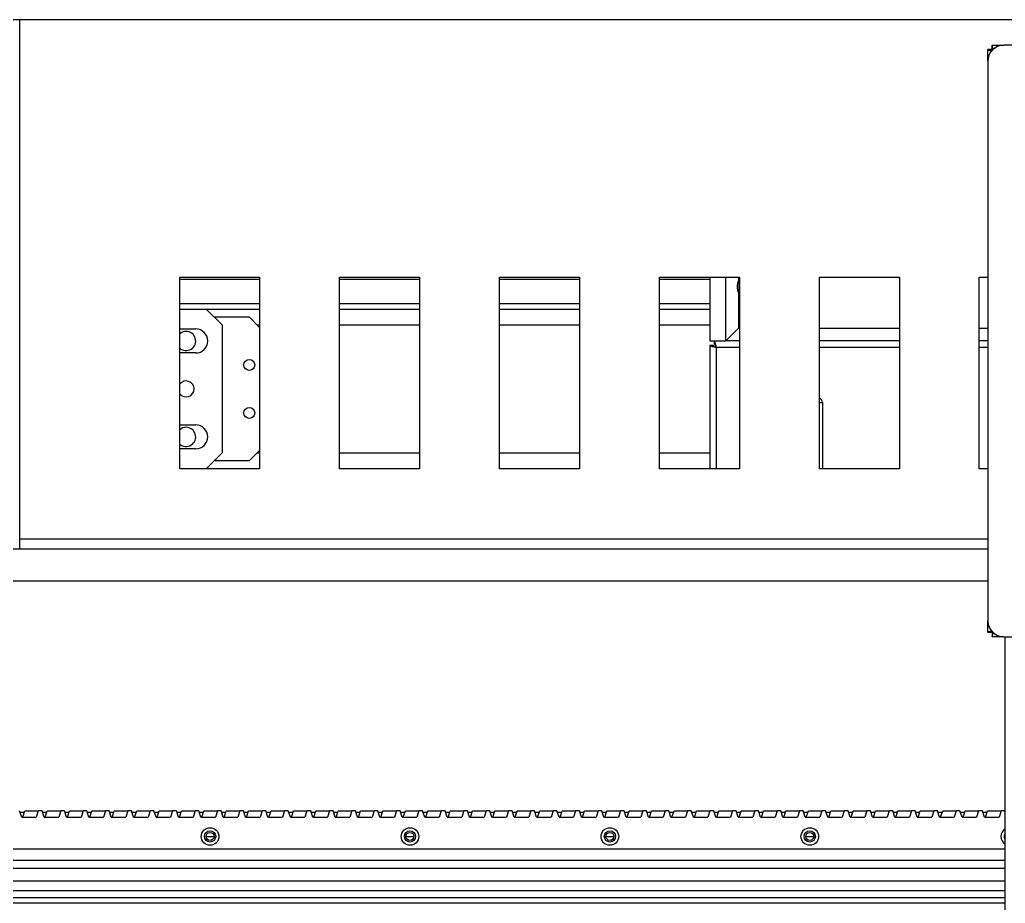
# Model space of a CAD drawing. Header units: millimetres. Extents: x 17243 to 30056, y 9468 to 18529.
# Drawn here: x 21903 to 22519, y 14469 to 15022 of the extents above; entities that cross this region are included whole.
import ezdxf

# ---------------------------------------------------------------- set-up
doc = ezdxf.new("R2010")
doc.units = ezdxf.units.MM
doc.layers.get('0').update_dxf_attribs({"lineweight": 18})

msp = doc.modelspace()

# ---------------------------------------------------------------- linework, layer by layer
at = {"color": 7, "linetype": 'Continuous', "lineweight": 25}
for p, q in [((25968.788, 15021.605), (21449.788, 15021.605)), ((21902.788, 14696.605), (21902.788, 15021.605)), ((22508.034, 14995.605), (22508.034, 15002.897)), ((22510.034, 15002.897), (22508.034, 15002.897)), ((22510.741, 15005.605), (22518.034, 15005.605)), ((22510.741, 15003.605), (22510.741, 15005.605)), ((22870.034, 15005.605), (22518.034, 15005.605)), ((22508.034, 14995.605), (22508.034, 14645.605)), ((22002.788, 14740.605), (22002.788, 14860.605)), ((22002.788, 14860.605), (22052.788, 14860.605)), ((22052.788, 14860.605), (22052.788, 14740.605)), ((22102.788, 14740.605), (22102.788, 14860.605)), ((22102.788, 14860.605), (22152.788, 14860.605)), ((22152.788, 14860.605), (22152.788, 14740.605)), ((22202.788, 14740.605), (22202.788, 14860.605)), ((22202.788, 14860.605), (22252.788, 14860.605)), ((22252.788, 14860.605), (22252.788, 14740.605)), ((22302.788, 14740.605), (22302.788, 14860.605)), ((22302.788, 14860.605), (22352.788, 14860.605)), ((22334.288, 14860.605), (22334.288, 14820.605)), ((22344.288, 14820.605), (22344.288, 14860.605)), ((22352.288, 14860.605), (22352.288, 14858.478)), ((22352.788, 14859.268), (22352.288, 14858.478)), ((22352.788, 14860.605), (22352.788, 14740.605)), ((22402.788, 14740.605), (22402.788, 14860.605)), ((22402.788, 14860.605), (22452.788, 14860.605)), ((22452.788, 14860.605), (22452.788, 14740.605)), ((22502.788, 14740.605), (22502.788, 14860.605)), ((22502.788, 14860.605), (22508.034, 14860.605)), ((22352.288, 14850.732), (22352.288, 14828.605)), ((22352.288, 14850.732), (22352.788, 14849.941)), ((22002.788, 14840.605), (22019.288, 14840.605)), ((22019.288, 14840.605), (22052.788, 14840.605)), ((22019.288, 14840.605), (22029.288, 14830.605)), ((22102.788, 14840.605), (22152.788, 14840.605)), ((22202.788, 14840.605), (22252.788, 14840.605)), ((22302.788, 14840.605), (22334.288, 14840.605)), ((22024.288, 14835.605), (22046.288, 14835.605)), ((22046.288, 14835.605), (22052.788, 14829.105)), ((22002.788, 14828.105), (22012.788, 14828.105)), ((22029.288, 14830.605), (22029.288, 14750.605)), ((22352.288, 14828.605), (22344.288, 14820.605)), ((22352.288, 14828.605), (22352.788, 14828.605)), ((22402.788, 14828.605), (22452.788, 14828.605)), ((22502.788, 14828.605), (22508.034, 14828.605)), ((22334.288, 14820.605), (22344.288, 14820.605)), ((22334.288, 14817.897), (22334.288, 14740.605)), ((22334.288, 14817.897), (22336.288, 14817.897)), ((22336.995, 14820.605), (22336.995, 14818.605)), ((22352.788, 14820.605), (22344.288, 14820.605)), ((22452.788, 14820.605), (22402.788, 14820.605)), ((22508.034, 14820.605), (22502.788, 14820.605)), ((22012.788, 14813.105), (22002.788, 14813.105)), ((22404.638, 14781.888), (22402.788, 14781.888)), ((22404.638, 14782.105), (22404.638, 14781.888)), ((22404.638, 14781.888), (22404.638, 14740.605)), ((22002.788, 14768.105), (22012.788, 14768.105)), ((22012.788, 14753.105), (22002.788, 14753.105)), ((22029.288, 14750.605), (22019.288, 14740.605)), ((22052.788, 14752.105), (22046.288, 14745.605)), ((22046.288, 14745.605), (22024.288, 14745.605)), ((22052.788, 14740.605), (22002.788, 14740.605)), ((22152.788, 14740.605), (22102.788, 14740.605)), ((22252.788, 14740.605), (22202.788, 14740.605)), ((22352.788, 14740.605), (22302.788, 14740.605)), ((22452.788, 14740.605), (22402.788, 14740.605)), ((22508.034, 14740.605), (22502.788, 14740.605)), ((21902.788, 14690.605), (21902.788, 14696.605)), ((21449.788, 14690.605), (22508.034, 14690.605)), ((22508.034, 14638.312), (22508.034, 14645.605)), ((22510.034, 14638.312), (22508.034, 14638.312)), ((22510.741, 14637.605), (22510.741, 14635.605)), ((22518.034, 14635.605), (22510.741, 14635.605)), ((22518.034, 14635.605), (22870.034, 14635.605)), ((22519.036, 14451.105), (22519.036, 14635.605)), ((21903.987, 14522.605), (21902.714, 14526.605)), ((21904.611, 14522.605), (21905.884, 14526.605)), ((21905.884, 14526.605), (21914.384, 14526.605)), ((21914.384, 14526.605), (21913.111, 14522.605)), ((21916.714, 14526.605), (21914.384, 14526.605)), ((21917.987, 14522.605), (21916.714, 14526.605)), ((21918.611, 14522.605), (21919.884, 14526.605)), ((21919.884, 14526.605), (21928.384, 14526.605)), ((21928.384, 14526.605), (21927.111, 14522.605)), ((21930.714, 14526.605), (21928.384, 14526.605)), ((21931.987, 14522.605), (21930.714, 14526.605)), ((21932.611, 14522.605), (21933.884, 14526.605)), ((21933.884, 14526.605), (21942.384, 14526.605)), ((21942.384, 14526.605), (21941.111, 14522.605)), ((21944.714, 14526.605), (21942.384, 14526.605)), ((21945.987, 14522.605), (21944.714, 14526.605)), ((21946.611, 14522.605), (21947.884, 14526.605)), ((21947.884, 14526.605), (21956.384, 14526.605)), ((21956.384, 14526.605), (21955.111, 14522.605)), ((21958.714, 14526.605), (21956.384, 14526.605)), ((21959.987, 14522.605), (21958.714, 14526.605)), ((21960.611, 14522.605), (21961.884, 14526.605)), ((21961.884, 14526.605), (21970.384, 14526.605)), ((21970.384, 14526.605), (21969.111, 14522.605)), ((21972.714, 14526.605), (21970.384, 14526.605)), ((21973.987, 14522.605), (21972.714, 14526.605)), ((21974.611, 14522.605), (21975.884, 14526.605)), ((21975.884, 14526.605), (21984.384, 14526.605)), ((21984.384, 14526.605), (21983.111, 14522.605)), ((21986.714, 14526.605), (21984.384, 14526.605)), ((21987.987, 14522.605), (21986.714, 14526.605)), ((21988.611, 14522.605), (21989.884, 14526.605)), ((21989.884, 14526.605), (21998.384, 14526.605)), ((21998.384, 14526.605), (21997.111, 14522.605)), ((22000.714, 14526.605), (21998.384, 14526.605)), ((22001.987, 14522.605), (22000.714, 14526.605)), ((22002.611, 14522.605), (22003.884, 14526.605)), ((22003.884, 14526.605), (22012.384, 14526.605)), ((22012.384, 14526.605), (22011.111, 14522.605)), ((22014.714, 14526.605), (22012.384, 14526.605)), ((22015.987, 14522.605), (22014.714, 14526.605)), ((22016.611, 14522.605), (22017.884, 14526.605)), ((22017.884, 14526.605), (22026.384, 14526.605)), ((22026.384, 14526.605), (22025.111, 14522.605)), ((22028.714, 14526.605), (22026.384, 14526.605)), ((22029.987, 14522.605), (22028.714, 14526.605)), ((22030.611, 14522.605), (22031.884, 14526.605)), ((22031.884, 14526.605), (22040.384, 14526.605)), ((22040.384, 14526.605), (22039.111, 14522.605)), ((22042.714, 14526.605), (22040.384, 14526.605)), ((22043.987, 14522.605), (22042.714, 14526.605)), ((22044.611, 14522.605), (22045.884, 14526.605)), ((22045.884, 14526.605), (22054.384, 14526.605)), ((22054.384, 14526.605), (22053.111, 14522.605)), ((22056.714, 14526.605), (22054.384, 14526.605)), ((22057.987, 14522.605), (22056.714, 14526.605)), ((22058.611, 14522.605), (22059.884, 14526.605)), ((22059.884, 14526.605), (22068.384, 14526.605)), ((22068.384, 14526.605), (22067.111, 14522.605)), ((22070.714, 14526.605), (22068.384, 14526.605)), ((22071.987, 14522.605), (22070.714, 14526.605)), ((22072.611, 14522.605), (22073.884, 14526.605)), ((22073.884, 14526.605), (22082.384, 14526.605)), ((22082.384, 14526.605), (22081.111, 14522.605)), ((22084.714, 14526.605), (22082.384, 14526.605)), ((22085.987, 14522.605), (22084.714, 14526.605)), ((22086.611, 14522.605), (22087.884, 14526.605)), ((22087.884, 14526.605), (22096.384, 14526.605)), ((22096.384, 14526.605), (22095.111, 14522.605)), ((22098.714, 14526.605), (22096.384, 14526.605)), ((22099.987, 14522.605), (22098.714, 14526.605)), ((22100.611, 14522.605), (22101.884, 14526.605)), ((22101.884, 14526.605), (22110.384, 14526.605)), ((22110.384, 14526.605), (22109.111, 14522.605)), ((22112.714, 14526.605), (22110.384, 14526.605)), ((22113.987, 14522.605), (22112.714, 14526.605)), ((22114.611, 14522.605), (22115.884, 14526.605)), ((22115.884, 14526.605), (22124.384, 14526.605)), ((22124.384, 14526.605), (22123.111, 14522.605)), ((22126.714, 14526.605), (22124.384, 14526.605)), ((22127.987, 14522.605), (22126.714, 14526.605)), ((22128.611, 14522.605), (22129.884, 14526.605)), ((22129.884, 14526.605), (22138.384, 14526.605)), ((22138.384, 14526.605), (22137.111, 14522.605)), ((22140.714, 14526.605), (22138.384, 14526.605)), ((22141.987, 14522.605), (22140.714, 14526.605)), ((22142.611, 14522.605), (22143.884, 14526.605)), ((22143.884, 14526.605), (22152.384, 14526.605)), ((22152.384, 14526.605), (22151.111, 14522.605)), ((22154.714, 14526.605), (22152.384, 14526.605)), ((22155.987, 14522.605), (22154.714, 14526.605)), ((22156.611, 14522.605), (22157.884, 14526.605)), ((22157.884, 14526.605), (22166.384, 14526.605)), ((22166.384, 14526.605), (22165.111, 14522.605)), ((22168.714, 14526.605), (22166.384, 14526.605)), ((22169.987, 14522.605), (22168.714, 14526.605)), ((22170.611, 14522.605), (22171.884, 14526.605)), ((22171.884, 14526.605), (22180.384, 14526.605)), ((22180.384, 14526.605), (22179.111, 14522.605)), ((22182.714, 14526.605), (22180.384, 14526.605)), ((22183.987, 14522.605), (22182.714, 14526.605)), ((22184.611, 14522.605), (22185.884, 14526.605)), ((22185.884, 14526.605), (22194.384, 14526.605)), ((22194.384, 14526.605), (22193.111, 14522.605)), ((22196.714, 14526.605), (22194.384, 14526.605)), ((22197.987, 14522.605), (22196.714, 14526.605)), ((22198.611, 14522.605), (22199.884, 14526.605)), ((22199.884, 14526.605), (22208.384, 14526.605)), ((22208.384, 14526.605), (22207.111, 14522.605)), ((22210.714, 14526.605), (22208.384, 14526.605)), ((22211.987, 14522.605), (22210.714, 14526.605)), ((22212.611, 14522.605), (22213.884, 14526.605)), ((22213.884, 14526.605), (22222.384, 14526.605)), ((22222.384, 14526.605), (22221.111, 14522.605)), ((22224.714, 14526.605), (22222.384, 14526.605)), ((22225.987, 14522.605), (22224.714, 14526.605)), ((22226.611, 14522.605), (22227.884, 14526.605)), ((22227.884, 14526.605), (22236.384, 14526.605)), ((22236.384, 14526.605), (22235.111, 14522.605)), ((22238.714, 14526.605), (22236.384, 14526.605)), ((22239.987, 14522.605), (22238.714, 14526.605)), ((22240.611, 14522.605), (22241.884, 14526.605)), ((22241.884, 14526.605), (22250.384, 14526.605)), ((22250.384, 14526.605), (22249.111, 14522.605)), ((22252.714, 14526.605), (22250.384, 14526.605)), ((22253.987, 14522.605), (22252.714, 14526.605)), ((22254.611, 14522.605), (22255.884, 14526.605)), ((22255.884, 14526.605), (22264.384, 14526.605)), ((22264.384, 14526.605), (22263.111, 14522.605)), ((22266.714, 14526.605), (22264.384, 14526.605)), ((22267.987, 14522.605), (22266.714, 14526.605)), ((22268.611, 14522.605), (22269.884, 14526.605)), ((22269.884, 14526.605), (22278.384, 14526.605)), ((22278.384, 14526.605), (22277.111, 14522.605)), ((22280.714, 14526.605), (22278.384, 14526.605)), ((22281.987, 14522.605), (22280.714, 14526.605)), ((22282.611, 14522.605), (22283.884, 14526.605)), ((22283.884, 14526.605), (22292.384, 14526.605)), ((22292.384, 14526.605), (22291.111, 14522.605)), ((22294.714, 14526.605), (22292.384, 14526.605)), ((22295.987, 14522.605), (22294.714, 14526.605)), ((22296.611, 14522.605), (22297.884, 14526.605)), ((22297.884, 14526.605), (22306.384, 14526.605)), ((22306.384, 14526.605), (22305.111, 14522.605)), ((22308.714, 14526.605), (22306.384, 14526.605)), ((22309.987, 14522.605), (22308.714, 14526.605)), ((22310.611, 14522.605), (22311.884, 14526.605)), ((22311.884, 14526.605), (22320.384, 14526.605)), ((22320.384, 14526.605), (22319.111, 14522.605)), ((22322.714, 14526.605), (22320.384, 14526.605)), ((22323.987, 14522.605), (22322.714, 14526.605)), ((22324.611, 14522.605), (22325.884, 14526.605)), ((22325.884, 14526.605), (22334.384, 14526.605)), ((22334.384, 14526.605), (22333.111, 14522.605)), ((22336.714, 14526.605), (22334.384, 14526.605)), ((22337.987, 14522.605), (22336.714, 14526.605)), ((22338.611, 14522.605), (22339.884, 14526.605)), ((22339.884, 14526.605), (22348.384, 14526.605)), ((22348.384, 14526.605), (22347.111, 14522.605)), ((22350.714, 14526.605), (22348.384, 14526.605)), ((22351.987, 14522.605), (22350.714, 14526.605)), ((22352.611, 14522.605), (22353.884, 14526.605)), ((22353.884, 14526.605), (22362.384, 14526.605)), ((22362.384, 14526.605), (22361.111, 14522.605)), ((22364.714, 14526.605), (22362.384, 14526.605)), ((22365.987, 14522.605), (22364.714, 14526.605)), ((22366.611, 14522.605), (22367.884, 14526.605)), ((22367.884, 14526.605), (22376.384, 14526.605)), ((22376.384, 14526.605), (22375.111, 14522.605)), ((22378.714, 14526.605), (22376.384, 14526.605)), ((22379.987, 14522.605), (22378.714, 14526.605)), ((22380.611, 14522.605), (22381.884, 14526.605)), ((22381.884, 14526.605), (22390.384, 14526.605)), ((22390.384, 14526.605), (22389.111, 14522.605)), ((22392.714, 14526.605), (22390.384, 14526.605)), ((22393.987, 14522.605), (22392.714, 14526.605)), ((22394.611, 14522.605), (22395.884, 14526.605)), ((22395.884, 14526.605), (22404.384, 14526.605)), ((22404.384, 14526.605), (22403.111, 14522.605)), ((22406.714, 14526.605), (22404.384, 14526.605)), ((22407.987, 14522.605), (22406.714, 14526.605)), ((22408.611, 14522.605), (22409.884, 14526.605)), ((22409.884, 14526.605), (22418.384, 14526.605)), ((22418.384, 14526.605), (22417.111, 14522.605)), ((22420.714, 14526.605), (22418.384, 14526.605)), ((22421.987, 14522.605), (22420.714, 14526.605)), ((22422.611, 14522.605), (22423.884, 14526.605)), ((22423.884, 14526.605), (22432.384, 14526.605)), ((22432.384, 14526.605), (22431.111, 14522.605)), ((22434.714, 14526.605), (22432.384, 14526.605)), ((22435.987, 14522.605), (22434.714, 14526.605)), ((22436.611, 14522.605), (22437.884, 14526.605)), ((22437.884, 14526.605), (22446.384, 14526.605)), ((22446.384, 14526.605), (22445.111, 14522.605)), ((22448.714, 14526.605), (22446.384, 14526.605)), ((22449.987, 14522.605), (22448.714, 14526.605)), ((22450.611, 14522.605), (22451.884, 14526.605)), ((22451.884, 14526.605), (22460.384, 14526.605)), ((22460.384, 14526.605), (22459.111, 14522.605)), ((22462.714, 14526.605), (22460.384, 14526.605)), ((22463.987, 14522.605), (22462.714, 14526.605)), ((22464.611, 14522.605), (22465.884, 14526.605)), ((22465.884, 14526.605), (22474.384, 14526.605)), ((22474.384, 14526.605), (22473.111, 14522.605)), ((22476.714, 14526.605), (22474.384, 14526.605)), ((22477.987, 14522.605), (22476.714, 14526.605)), ((22478.611, 14522.605), (22479.884, 14526.605)), ((22479.884, 14526.605), (22488.384, 14526.605)), ((22488.384, 14526.605), (22487.111, 14522.605)), ((22490.714, 14526.605), (22488.384, 14526.605)), ((22491.987, 14522.605), (22490.714, 14526.605)), ((22492.611, 14522.605), (22493.884, 14526.605)), ((22493.884, 14526.605), (22502.384, 14526.605)), ((22502.384, 14526.605), (22501.111, 14522.605)), ((22504.714, 14526.605), (22502.384, 14526.605)), ((22505.987, 14522.605), (22504.714, 14526.605)), ((22506.611, 14522.605), (22507.884, 14526.605)), ((22507.884, 14526.605), (22516.384, 14526.605)), ((22516.384, 14526.605), (22515.111, 14522.605)), ((22518.714, 14526.605), (22516.384, 14526.605)), ((22519.036, 14525.594), (22518.714, 14526.605)), ((21905.565, 14525.605), (21903.032, 14525.605)), ((21903.987, 14522.605), (21913.111, 14522.605)), ((21919.565, 14525.605), (21917.032, 14525.605)), ((21917.987, 14522.605), (21927.111, 14522.605)), ((21933.565, 14525.605), (21931.032, 14525.605)), ((21931.987, 14522.605), (21941.111, 14522.605)), ((21947.565, 14525.605), (21945.032, 14525.605)), ((21945.987, 14522.605), (21955.111, 14522.605)), ((21961.565, 14525.605), (21959.032, 14525.605)), ((21959.987, 14522.605), (21969.111, 14522.605)), ((21975.565, 14525.605), (21973.032, 14525.605)), ((21973.987, 14522.605), (21983.111, 14522.605)), ((21989.565, 14525.605), (21987.032, 14525.605)), ((21987.987, 14522.605), (21997.111, 14522.605)), ((22003.565, 14525.605), (22001.032, 14525.605)), ((22001.987, 14522.605), (22011.111, 14522.605)), ((22017.565, 14525.605), (22015.032, 14525.605)), ((22015.987, 14522.605), (22025.111, 14522.605)), ((22031.565, 14525.605), (22029.032, 14525.605)), ((22029.987, 14522.605), (22039.111, 14522.605)), ((22045.565, 14525.605), (22043.032, 14525.605)), ((22043.987, 14522.605), (22053.111, 14522.605)), ((22059.565, 14525.605), (22057.032, 14525.605)), ((22057.987, 14522.605), (22067.111, 14522.605)), ((22073.565, 14525.605), (22071.032, 14525.605)), ((22071.987, 14522.605), (22081.111, 14522.605)), ((22087.565, 14525.605), (22085.032, 14525.605)), ((22085.987, 14522.605), (22095.111, 14522.605)), ((22101.565, 14525.605), (22099.032, 14525.605)), ((22099.987, 14522.605), (22109.111, 14522.605)), ((22115.565, 14525.605), (22113.032, 14525.605)), ((22113.987, 14522.605), (22123.111, 14522.605)), ((22129.565, 14525.605), (22127.032, 14525.605)), ((22127.987, 14522.605), (22137.111, 14522.605)), ((22143.565, 14525.605), (22141.032, 14525.605)), ((22141.987, 14522.605), (22151.111, 14522.605)), ((22157.565, 14525.605), (22155.032, 14525.605)), ((22155.987, 14522.605), (22165.111, 14522.605)), ((22171.565, 14525.605), (22169.032, 14525.605)), ((22169.987, 14522.605), (22179.111, 14522.605)), ((22185.565, 14525.605), (22183.032, 14525.605)), ((22183.987, 14522.605), (22193.111, 14522.605)), ((22199.565, 14525.605), (22197.032, 14525.605)), ((22197.987, 14522.605), (22207.111, 14522.605)), ((22213.565, 14525.605), (22211.032, 14525.605)), ((22211.987, 14522.605), (22221.111, 14522.605)), ((22227.565, 14525.605), (22225.032, 14525.605)), ((22225.987, 14522.605), (22235.111, 14522.605)), ((22241.565, 14525.605), (22239.032, 14525.605)), ((22239.987, 14522.605), (22249.111, 14522.605)), ((22255.565, 14525.605), (22253.032, 14525.605)), ((22253.987, 14522.605), (22263.111, 14522.605)), ((22269.565, 14525.605), (22267.032, 14525.605)), ((22267.987, 14522.605), (22277.111, 14522.605)), ((22283.565, 14525.605), (22281.032, 14525.605)), ((22281.987, 14522.605), (22291.111, 14522.605)), ((22297.565, 14525.605), (22295.032, 14525.605)), ((22295.987, 14522.605), (22305.111, 14522.605)), ((22311.565, 14525.605), (22309.032, 14525.605)), ((22309.987, 14522.605), (22319.111, 14522.605)), ((22325.565, 14525.605), (22323.032, 14525.605)), ((22323.987, 14522.605), (22333.111, 14522.605)), ((22339.565, 14525.605), (22337.032, 14525.605)), ((22337.987, 14522.605), (22347.111, 14522.605)), ((22353.565, 14525.605), (22351.032, 14525.605)), ((22351.987, 14522.605), (22361.111, 14522.605)), ((22367.565, 14525.605), (22365.032, 14525.605)), ((22365.987, 14522.605), (22375.111, 14522.605)), ((22381.565, 14525.605), (22379.032, 14525.605)), ((22379.987, 14522.605), (22389.111, 14522.605)), ((22395.565, 14525.605), (22393.032, 14525.605)), ((22393.987, 14522.605), (22403.111, 14522.605)), ((22409.565, 14525.605), (22407.032, 14525.605)), ((22407.987, 14522.605), (22417.111, 14522.605)), ((22423.565, 14525.605), (22421.032, 14525.605)), ((22421.987, 14522.605), (22431.111, 14522.605)), ((22437.565, 14525.605), (22435.032, 14525.605)), ((22435.987, 14522.605), (22445.111, 14522.605)), ((22451.565, 14525.605), (22449.032, 14525.605)), ((22449.987, 14522.605), (22459.111, 14522.605)), ((22465.565, 14525.605), (22463.032, 14525.605)), ((22463.987, 14522.605), (22473.111, 14522.605)), ((22479.565, 14525.605), (22477.032, 14525.605)), ((22477.987, 14522.605), (22487.111, 14522.605)), ((22493.565, 14525.605), (22491.032, 14525.605)), ((22491.987, 14522.605), (22501.111, 14522.605)), ((22507.565, 14525.605), (22505.032, 14525.605)), ((22505.987, 14522.605), (22515.111, 14522.605)), ((22519.036, 14525.605), (22519.032, 14525.605)), ((22519.036, 14502.605), (21601.288, 14502.605)), ((22519.036, 14495.605), (21449.788, 14495.605)), ((22519.036, 14490.605), (21449.788, 14490.605)), ((22519.036, 14482.605), (21449.788, 14482.605)), ((22519.036, 14476.605), (21449.788, 14476.605)), ((22519.036, 14472.305), (21449.788, 14472.305)), ((22519.036, 14468.805), (21449.788, 14468.805))]:
    msp.add_line(p, q, dxfattribs=at)
at = {"color": 8, "linetype": 'Continuous', "lineweight": 25}
for p, q in [((22510.77, 15002.478), (22510.77, 15002.868)), ((22510.77, 15002.868), (22511.16, 15002.868)), ((22052.788, 14859.105), (22002.788, 14859.105)), ((22152.788, 14859.105), (22102.788, 14859.105)), ((22252.788, 14859.105), (22202.788, 14859.105)), ((22334.288, 14859.105), (22302.788, 14859.105)), ((22002.788, 14844.105), (22052.788, 14844.105)), ((22102.788, 14844.105), (22152.788, 14844.105)), ((22202.788, 14844.105), (22252.788, 14844.105)), ((22302.788, 14844.105), (22334.288, 14844.105)), ((22051.288, 14830.605), (22052.788, 14830.605)), ((22102.788, 14830.605), (22152.788, 14830.605)), ((22202.788, 14830.605), (22252.788, 14830.605)), ((22302.788, 14830.605), (22334.288, 14830.605)), ((22338.288, 14816.605), (22338.288, 14740.605)), ((22352.788, 14816.605), (22338.288, 14816.605)), ((22452.788, 14816.605), (22402.788, 14816.605)), ((22508.034, 14816.605), (22502.788, 14816.605)), ((22051.288, 14750.605), (22052.788, 14750.605)), ((22102.788, 14750.605), (22152.788, 14750.605)), ((22202.788, 14750.605), (22252.788, 14750.605)), ((22302.788, 14750.605), (22334.288, 14750.605)), ((22508.034, 14696.605), (21902.788, 14696.605)), ((21449.788, 14670.605), (22508.034, 14670.605)), ((22510.77, 14638.341), (22510.77, 14638.731)), ((22511.16, 14638.341), (22510.77, 14638.341)), ((22019.288, 14510.605), (22024.288, 14510.605)), ((22144.288, 14510.605), (22149.288, 14510.605)), ((22269.288, 14510.605), (22274.288, 14510.605)), ((22394.288, 14510.605), (22399.288, 14510.605))]:
    msp.add_line(p, q, dxfattribs=at)
at = {"color": 7, "linetype": 'Continuous', "lineweight": 25}
for centre, radius in [((22046.288, 14805.605), 3.4), ((22046.288, 14775.605), 3.4), ((22021.788, 14510.605), 5.5), ((22021.788, 14510.605), 3.5), ((22146.788, 14510.605), 5.5), ((22146.788, 14510.605), 3.5), ((22271.788, 14510.605), 5.5), ((22271.788, 14510.605), 3.5), ((22396.788, 14510.605), 5.5), ((22396.788, 14510.605), 3.5), ((22021.788, 14510.605), 2.5), ((22146.788, 14510.605), 2.5), ((22271.788, 14510.605), 2.5), ((22396.788, 14510.605), 2.5)]:
    msp.add_circle(centre, radius, dxfattribs=at)
for centre, radius, start, end in [((22518.034, 14995.605), 10, 90, 180), ((22359.288, 14854.605), 8, 151.044976, 208.955024), ((22359.288, 14854.605), 7.5, 150.073565, 209.926435), ((22012.788, 14820.605), 7.5, 270, 90), ((22006.788, 14820.605), 6, 90, 131.810315), ((22006.788, 14820.605), 6, 228.189685, 90), ((22006.788, 14790.605), 5, 216.869898, 143.130102), ((22401.638, 14782.105), 3, 0, 67.45969), ((22006.788, 14760.605), 6, 90, 131.810315), ((22006.788, 14760.605), 6, 228.189685, 90), ((22012.788, 14760.605), 7.5, 270, 90), ((22518.034, 14645.605), 10, 180, 270), ((22521.788, 14510.605), 5.5, 120.026517, 180), ((22521.788, 14510.605), 5.5, 180, 239.973483), ((22521.788, 14510.605), 3.5, 141.845156, 180), ((22521.788, 14510.605), 3.5, 180, 218.154844)]:
    msp.add_arc(centre, radius, start, end, dxfattribs=at)
for points, knots in [([(22508.034, 15002.897), (22508.07, 15002.839), (22508.141, 15002.728), (22508.665, 15002.563), (22509.395, 15002.402), (22510.145, 15002.268), (22510.613, 15002.188), (22510.77, 15002.161)], [0, 0, 0, 0, 0.6790303, 1.3052873, 1.9315337, 2.55778, 2.874203, 2.874203, 2.874203, 2.874203]), ([(22510.034, 15002.897), (22510.047, 15002.83), (22510.073, 15002.7), (22510.262, 15002.507), (22510.506, 15002.329), (22510.687, 15002.214), (22510.77, 15002.161)], [0, 0, 0, 0, 0.2950821, 0.5693865, 0.8436339, 1.0758371, 1.0758371, 1.0758371, 1.0758371]), ([(22511.477, 15002.868), (22511.419, 15003.207), (22511.308, 15003.858), (22511.143, 15004.696), (22510.982, 15005.294), (22510.848, 15005.572), (22510.768, 15005.596), (22510.741, 15005.605)], [0, 0, 0, 0, 0.6805331, 1.3081761, 1.9358085, 2.5634408, 2.880564, 2.880564, 2.880564, 2.880564]), ([(22511.477, 15002.868), (22511.41, 15002.974), (22511.28, 15003.178), (22511.087, 15003.426), (22510.909, 15003.578), (22510.794, 15003.596), (22510.741, 15003.605)], [0, 0, 0, 0, 0.295344, 0.5698918, 0.8443826, 1.0767919, 1.0767919, 1.0767919, 1.0767919]), ([(22334.288, 14817.897), (22334.334, 14817.803), (22334.426, 14817.614), (22335.145, 14817.33), (22336.198, 14817.047), (22337.317, 14816.804), (22338.031, 14816.657), (22338.288, 14816.605)], [0, 0, 0, 0, 0.9384652, 1.8769932, 2.8155214, 3.754049, 4.2812682, 4.2812682, 4.2812682, 4.2812682]), ([(22336.288, 14817.897), (22336.314, 14817.797), (22336.366, 14817.597), (22336.768, 14817.296), (22337.351, 14816.996), (22337.899, 14816.765), (22338.215, 14816.635), (22338.288, 14816.605)], [0, 0, 0, 0, 0.5715206, 1.1430411, 1.7143363, 2.285631, 2.4592104, 2.4592104, 2.4592104, 2.4592104]), ([(22338.288, 14816.605), (22338.194, 14817.064), (22338.005, 14817.982), (22337.721, 14819.199), (22337.438, 14820.105), (22337.195, 14820.548), (22337.048, 14820.59), (22336.995, 14820.605)], [0, 0, 0, 0, 0.940085, 1.8802329, 2.820381, 3.7605286, 4.2886578, 4.2886578, 4.2886578, 4.2886578]), ([(22338.288, 14816.605), (22338.188, 14816.848), (22337.988, 14817.335), (22337.687, 14817.969), (22337.387, 14818.421), (22337.155, 14818.591), (22337.026, 14818.602), (22336.995, 14818.605)], [0, 0, 0, 0, 0.572426, 1.1448519, 1.7170522, 2.289252, 2.4631064, 2.4631064, 2.4631064, 2.4631064]), ([(22510.77, 14639.048), (22510.432, 14638.99), (22509.78, 14638.879), (22508.943, 14638.713), (22508.344, 14638.553), (22508.066, 14638.419), (22508.042, 14638.339), (22508.034, 14638.312)], [0, 0, 0, 0, 0.6805331, 1.3081761, 1.9358085, 2.5634408, 2.880564, 2.880564, 2.880564, 2.880564]), ([(22510.77, 14639.048), (22510.664, 14638.981), (22510.46, 14638.851), (22510.213, 14638.658), (22510.06, 14638.48), (22510.042, 14638.365), (22510.034, 14638.312)], [0, 0, 0, 0, 0.295344, 0.5698918, 0.8443826, 1.0767919, 1.0767919, 1.0767919, 1.0767919]), ([(22510.741, 14635.605), (22510.799, 14635.641), (22510.911, 14635.711), (22511.076, 14636.236), (22511.236, 14636.966), (22511.37, 14637.716), (22511.451, 14638.184), (22511.477, 14638.341)], [0, 0, 0, 0, 0.6790303, 1.3052873, 1.9315337, 2.55778, 2.874203, 2.874203, 2.874203, 2.874203]), ([(22510.741, 14637.605), (22510.808, 14637.618), (22510.938, 14637.644), (22511.131, 14637.833), (22511.309, 14638.076), (22511.425, 14638.258), (22511.477, 14638.341)], [0, 0, 0, 0, 0.2950821, 0.5693865, 0.8436339, 1.0758371, 1.0758371, 1.0758371, 1.0758371])]:
    msp.add_open_spline(points, degree=3, knots=knots, dxfattribs=at)
for points in [[(22510.77, 15002.868), (22510.674, 15002.87), (22510.481, 15002.875), (22510.237, 15002.883), (22510.067, 15002.89), (22510.045, 15002.895), (22510.034, 15002.897)], [(22510.741, 15003.605), (22510.743, 15003.593), (22510.748, 15003.571), (22510.756, 15003.401), (22510.763, 15003.157), (22510.768, 15002.964), (22510.77, 15002.868)], [(22510.034, 14638.312), (22510.045, 14638.314), (22510.067, 14638.319), (22510.237, 14638.326), (22510.481, 14638.334), (22510.674, 14638.339), (22510.77, 14638.341)], [(22510.77, 14638.341), (22510.768, 14638.245), (22510.763, 14638.052), (22510.756, 14637.808), (22510.748, 14637.638), (22510.743, 14637.616), (22510.741, 14637.605)]]:
    msp.add_open_spline(points, degree=3, dxfattribs=at)

doc.saveas('drawing.dxf')
